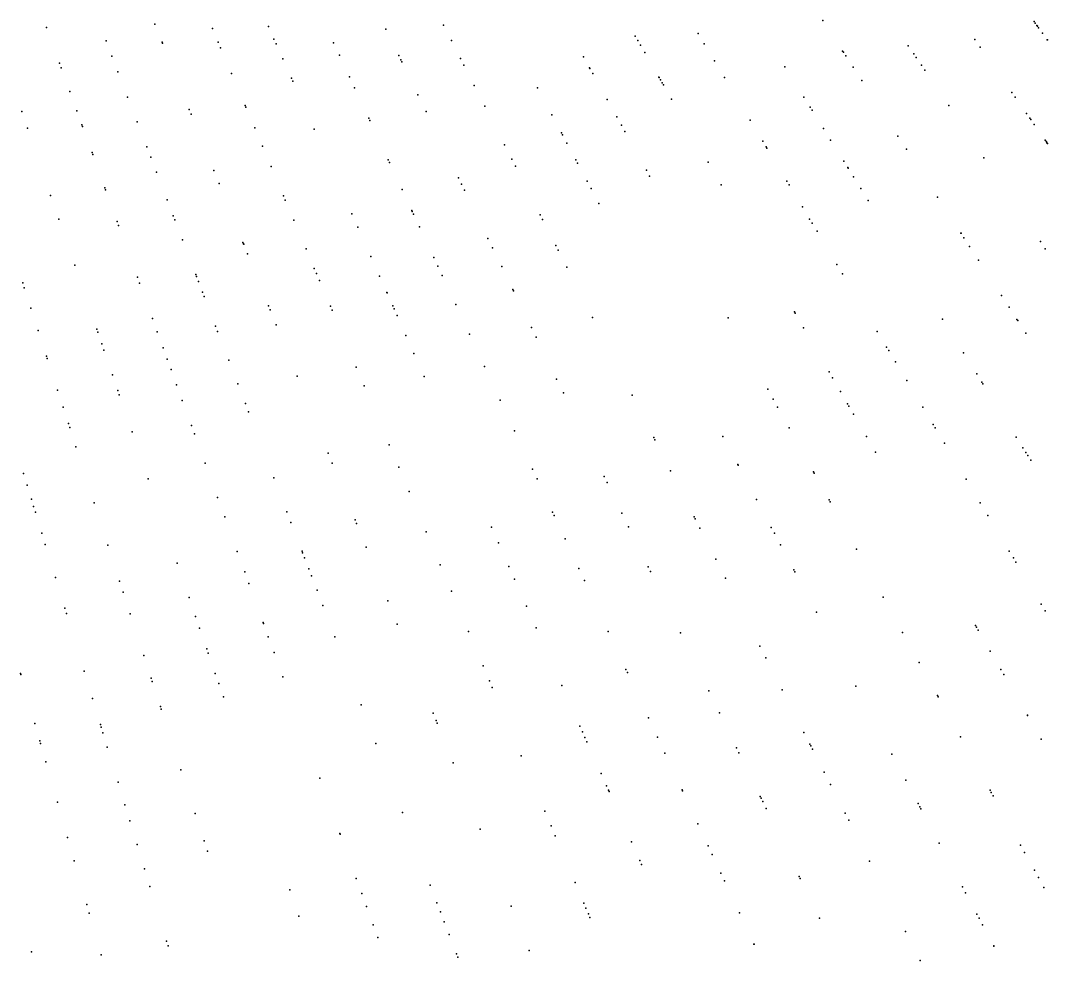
# Model space of a CAD drawing. Header units: metres. Extents: x -4327 to 4266, y -3886 to 3992.
# Drawn here: x 507 to 1043, y -1917 to -1426 of the extents above; entities that cross this region are included whole.
import ezdxf

# ---------------------------------------------------------------- set-up
doc = ezdxf.new("R2010")
doc.units = ezdxf.units.M

msp = doc.modelspace()

# ---------------------------------------------------------------- linework, layer by layer
for p in [(925.94, -1425.82, 2507.2), (1036.34, -1426.4, -113.15), (1036.96, -1427.25, -119.98), (520.3, -1429.52, 2436.01), (576.83, -1427.71, 2459.78), (606.99, -1429.99, 2442.89), (636.18, -1428.88, 2433.13), (636.22, -1428.98, 2462.73), (697.62, -1430.34, 2446.15), (727.72, -1428.23, 2403.22), (860.79, -1432.59, 2479.28), (1037.79, -1428.4, -96.88), (1038.06, -1428.76, -77.59), (1038.66, -1429.59, 2473.06), (1040.67, -1432.36, -94.24), (551.41, -1436.46, 2454.91), (580.65, -1437.16, 2452.19), (580.85, -1437.65, 2450.08), (610.01, -1437.09, 2478.84), (639.12, -1435.48, 2459.09), (640.26, -1438.05, 2457.58), (670.27, -1437.41, 2432.06), (731.81, -1436.26, 2416.74), (827.94, -1434.03, 2453.5), (829.25, -1436.29, 2448.72), (864, -1437.94, 2512.12), (1005.33, -1435.76, 2498.82), (1043.23, -1435.89, -47.93), (1043.29, -1435.97, -74.1), (611.26, -1440.04, 2436.51), (830.58, -1438.61, 2467.12), (832.86, -1442.56, 2491.46), (936.29, -1441.76, 2526.32), (936.66, -1442.33, 2524.35), (970.59, -1438.96, 2532.85), (973.41, -1443.14, 2507.81), (1008.07, -1439.67, 2456.85), (527.06, -1448.07, 2423.27), (554.47, -1444.44, 2418.43), (643.69, -1445.75, 2450.08), (673.33, -1443.97, 2443.16), (704.35, -1444.14, 2417.5), (705.45, -1446.38, 2435.64), (705.94, -1447.38, 2417.2), (705.98, -1447.47, 2454.9), (736.59, -1445.64, 2455.66), (800.88, -1444.83, 2430.49), (869.37, -1446.87, 2477.66), (937.91, -1444.25, 2518.85), (974.73, -1445.1, 2508.3), (527.94, -1450.51, 2436.14), (557.58, -1452.55, 2464.45), (617, -1453.57, 2453.51), (738.37, -1449.13, 2432.64), (804.05, -1450.55, 2423.01), (804.2, -1450.81, 2463.6), (805.69, -1453.51, 2427.96), (906.09, -1450.05, 2489.33), (941.8, -1450.24, 2514.56), (977.47, -1449.16, 2503.67), (979.25, -1451.8, 2482.19), (648.25, -1456, 2443.99), (648.93, -1457.52, 2449.47), (678.61, -1455.27, 2433.18), (840.32, -1455.48, 2449.65), (840.42, -1455.66, 2511.12), (841.05, -1456.74, 2512.99), (842.02, -1458.43, 2460.35), (842.63, -1459.48, 2479.5), (874.58, -1455.54, 2483.76), (946.32, -1457.21, 2477.13), (532.47, -1462.95, 2462.97), (681.23, -1460.91, 2428.16), (714.37, -1464.68, 2420.26), (743.82, -1459.82, 2427.6), (776.84, -1461.03, 2414.68), (1024.67, -1463.38, 2523.39), (562.67, -1465.81, 2477.95), (624.04, -1470.16, 2454.95), (813.22, -1467.08, 2444.91), (846.93, -1466.92, 2454.52), (916.02, -1465.94, 2473), (991.71, -1470.27, 2490.61), (1026.42, -1465.88, 2484.35), (507.29, -1473.29, 2459.16), (536.12, -1472.97, 2441.35), (594.84, -1472.28, 2476.08), (595.83, -1474.74, 2415.93), (624.45, -1471.12, 2415.99), (718.6, -1473.34, 2434.57), (749.31, -1470.61, 2442.65), (784.31, -1475.08, 2440.75), (919.25, -1471.11, 2510.78), (920.28, -1472.75, 2470.12), (1032.38, -1474.39, -96.79), (538.78, -1480.28, 2404.13), (567.62, -1478.7, 2449.22), (688.7, -1476.92, 2437.42), (689.23, -1478.07, 2427.85), (818.28, -1476.21, 2409.08), (820.67, -1480.54, 2450.1), (887.96, -1477.81, 2504.14), (1034.1, -1476.85, 2497.19), (1034.64, -1477.62, -106.87), (1036.35, -1480.07, 2482.61), (510.34, -1482.13, 2418.12), (539.12, -1481.21, 2452.06), (629.05, -1481.95, 2405.16), (660.06, -1482.53, 2462.02), (789.33, -1484.51, 2430.67), (789.9, -1485.59, 2426.78), (822.45, -1483.74, 2449.69), (926.25, -1482.31, 2483.28), (965.15, -1486.2, 2511.81), (633.11, -1491.52, 2409.32), (759.56, -1490.72, 2470.24), (792.19, -1489.89, 2408.46), (894.65, -1488.95, 2490.88), (896.34, -1491.76, 2516), (929.99, -1488.29, 2493.29), (1042.17, -1488.38, -9.41), (1042.25, -1488.48, -38.16), (1042.78, -1489.24, -28.26), (1043.07, -1489.66, -78.9), (1043.32, -1490.02, -8.43), (544.06, -1494.79, 2465.65), (544.41, -1495.76, 2423.51), (572.68, -1491.89, 2415.79), (574.72, -1497.19, 2407.21), (896.76, -1492.45, 2473.67), (969.64, -1493.11, 2468.77), (637.58, -1502.04, 2437.78), (698.83, -1498.65, 2447.21), (699.49, -1500.07, 2415.3), (763.39, -1498.23, 2462.39), (765.31, -1502.01, 2462.83), (796.79, -1498.55, 2447.94), (797.8, -1500.43, 2451.03), (865.94, -1499.86, 2463.37), (936.87, -1499.31, 2482.87), (1010.14, -1497.6, -16.26), (577.74, -1505.06, 2402.78), (607.71, -1504.13, 2406.52), (833.71, -1504.06, 2412.29), (835.42, -1507.13, 2434.02), (938.98, -1502.68, 2499.98), (939.2, -1503.04, 2486.18), (941.97, -1507.46, 2507.93), (550.76, -1513.21, 2400.09), (610.5, -1511.04, 2443.36), (735.54, -1508.09, 2425.74), (737.15, -1511.38, 2465.38), (802.81, -1509.86, 2443.59), (872.75, -1511.65, 2403.86), (907.2, -1509.84, 2482.29), (908.35, -1511.75, 2502.76), (522.41, -1517.19, 2411.42), (551.15, -1514.27, 2482.9), (644.12, -1517.45, 2422.56), (706.05, -1514.12, 2457.99), (738.7, -1514.56, 2464.78), (804.84, -1513.68, 2438.42), (945.78, -1513.56, 2492.07), (985.89, -1518.14, 2490.07), (583.32, -1519.6, 2437.48), (645.04, -1519.62, 2440.3), (808.93, -1521.38, 2431.04), (915.25, -1523.23, 2469.9), (949.69, -1519.82, 2496.62), (586.52, -1527.95, 2427.87), (679.83, -1526.93, 2410.76), (711.19, -1525.16, 2427.19), (711.39, -1525.58, 2425.04), (712.06, -1527.03, 2467.35), (778.2, -1527.3, 2432.46), (526.72, -1529.72, 2466.18), (557.21, -1530.92, 2451.23), (557.96, -1532.99, 2445.86), (587.33, -1530.04, 2431.19), (649.48, -1530.07, 2451.33), (682.9, -1533.82, 2410.39), (715.14, -1533.63, 2443.53), (779.44, -1529.73, 2436.34), (919.04, -1529.55, 2494.46), (920.31, -1531.66, 2512.36), (750.96, -1539.71, 2445.11), (922.91, -1535.98, 2467.79), (998.08, -1536.91, 2480.8), (998.16, -1537.03, 2481), (999.64, -1539.31, 2476.19), (591.31, -1540.42, 2439.06), (622.93, -1541.81, 2435.14), (623.22, -1542.52, 2462.12), (623.32, -1542.78, 2433.82), (655.9, -1545.2, 2441.02), (753.39, -1544.69, 2419.17), (786.43, -1543.45, 2435.55), (1002.66, -1543.96, 2472.38), (1039.66, -1541.36, 2491.2), (1042.19, -1545.11, 2469.06), (625.34, -1547.77, 2416.16), (689.74, -1549.19, 2426.08), (722.63, -1549.69, 2432.08), (787.63, -1545.82, 2433.66), (535, -1553.76, 2440.58), (660.21, -1555.36, 2451.33), (724.72, -1554.18, 2444.79), (758.14, -1554.41, 2417.6), (792.19, -1554.75, 2422.48), (933.29, -1553.26, 2492.69), (1007.29, -1551.1, 2526.69), (567.78, -1559.96, 2459.72), (598.28, -1558.57, 2453.36), (598.71, -1559.68, 2457.99), (661.35, -1558.04, 2413.07), (694.28, -1559.37, 2419.47), (727.01, -1559.07, 2415.87), (936.3, -1558.26, 2477.91), (507.84, -1562.96, 2452.26), (508.66, -1565.5, 2450.47), (568.92, -1563.09, 2450.22), (599.66, -1562.17, 2430.42), (662.9, -1561.68, 2475.72), (764.02, -1566.48, 2427.97), (601.84, -1567.84, 2453.54), (602.66, -1569.99, 2434.06), (698.08, -1567.92, 2415.91), (698.19, -1568.16, 2447.25), (764.29, -1567.03, 2420.45), (1019.24, -1569.49, 2516.11), (512.11, -1576.11, 2452.6), (636.29, -1574.88, 2427.2), (637.13, -1576.95, 2458.84), (668.62, -1575.18, 2459.53), (669.48, -1577.2, 2411.84), (701.2, -1574.91, 2443.58), (701.93, -1576.55, 2440.47), (734.11, -1574.3, 2411.52), (1023.28, -1575.71, 2528.97), (575.66, -1581.61, 2436.11), (703.43, -1579.94, 2409.29), (805.59, -1581.06, 2438.14), (876.52, -1581.28, 2507.1), (911.12, -1578.11, 2478.14), (911.5, -1578.77, 2476.34), (988.43, -1581.82, 2487.94), (1027.4, -1582.06, 2465.34), (1027.76, -1582.62, 2525.64), (515.92, -1587.85, 2465.07), (546.5, -1587.16, 2435.27), (608.6, -1585.47, 2466.66), (609.69, -1588.31, 2414.27), (640.33, -1584.86, 2471.18), (773.67, -1586.27, 2436.13), (915.92, -1586.43, 2494.04), (954.34, -1588.28, 2477.16), (547.03, -1588.69, 2460.54), (578.17, -1588.52, 2455.34), (708.08, -1590.38, 2439.23), (741.28, -1589.67, 2432.27), (776.13, -1591.31, 2432.68), (1032, -1589.15, 2521.68), (549.11, -1594.73, 2435.51), (550.27, -1598.1, 2454.93), (581.21, -1596.86, 2422.69), (959.27, -1596.49, 2512.74), (960.37, -1598.32, 2541.61), (520.27, -1601.23, 2439.71), (520.66, -1602.43, 2424.53), (583.35, -1602.74, 2423.17), (615.46, -1603.34, 2465.57), (712.28, -1599.81, 2433.98), (963.93, -1604.25, 2487.88), (999.48, -1599.51, 2467.76), (585.32, -1608.15, 2414.52), (682.11, -1606.95, 2454.5), (749.18, -1606.61, 2430.14), (929.17, -1609.37, 2473.12), (554.71, -1611.01, 2446.08), (651.19, -1611.76, 2486.94), (717.61, -1611.78, 2426.97), (786.81, -1613.21, 2413.2), (931.03, -1612.59, 2495.01), (969.75, -1613.93, 2457.96), (1006.37, -1610.53, 2473.55), (1009.01, -1614.75, 2449.48), (1009.01, -1614.75, 2474.45), (1009.1, -1614.9, 2522.73), (526.05, -1619.02, 2412.94), (557.55, -1619.24, 2441.52), (588.25, -1616.19, 2457.72), (620.19, -1615.66, 2475.87), (686.3, -1616.82, 2444.07), (790.35, -1620.47, 2426.82), (897.16, -1618.52, 2479.58), (935.14, -1619.72, 2520.36), (1009.58, -1615.67, 2450.87), (558.31, -1621.46, 2459.1), (591.22, -1624.36, 2433.24), (757.37, -1624.19, 2417.74), (826.23, -1621.56, 2466.51), (900.07, -1623.78, 2550.93), (528.91, -1627.83, 2454.38), (624.18, -1626.05, 2443.23), (625.8, -1630.26, 2404.87), (902.32, -1627.83, 2471.29), (938.85, -1626.13, 2533.23), (939.54, -1627.33, 2532.2), (978.12, -1627.87, 2515.95), (531.72, -1636.47, 2455.96), (941.97, -1631.53, 2459.35), (532.4, -1638.57, 2402.91), (565, -1640.87, 2423.16), (596.01, -1637.54, 2441.67), (597.56, -1641.78, 2414.41), (764.89, -1640.32, 2427.88), (908.37, -1638.75, 2490.68), (983.58, -1636.95, 2524.24), (984.65, -1638.73, 2476.08), (837.54, -1643.77, 2477.59), (838.16, -1644.98, 2476.58), (873.7, -1643.19, 2465.46), (948.71, -1643.21, 2522.25), (989.45, -1646.72, 2471.39), (1027.03, -1643.58, 2518.64), (535.67, -1648.62, 2431.63), (667.41, -1651.91, 2417.39), (699.33, -1647.51, 2425.67), (953.44, -1651.41, 2514.78), (1030.5, -1649.14, 2510.11), (1031.98, -1651.51, 2493.99), (603.17, -1657.19, 2459.6), (669.52, -1657.11, 2521.6), (881.51, -1657.89, 2465.08), (1033, -1653.15, 2510.55), (1034.58, -1655.67, 2497.46), (508.29, -1662.55, 2441.53), (704.3, -1659.22, 2412.48), (774.17, -1660.21, 2429.55), (846.39, -1661.14, 2523.83), (881.69, -1658.21, 2485.19), (921.11, -1661.72, 2466.28), (921.44, -1662.32, 2520.77), (510.17, -1668.7, 2416.92), (573.44, -1665.4, 2434.06), (639.08, -1664.87, 2430.74), (776.59, -1665.41, 2516.19), (811.66, -1664.15, 2520.84), (813.21, -1667.33, 2548.91), (1000.78, -1665.57, 2516.65), (709.69, -1671.94, 2419.94), (512.41, -1676.01, 2447.15), (545.15, -1677.81, 2432.34), (609.67, -1675.07, 2426.95), (609.68, -1675.08, 2435.31), (891.24, -1676.18, 2481.03), (929.18, -1676.29, 2519.02), (929.76, -1677.32, 2526.29), (1008.17, -1677.87, 2512.49), (513.55, -1679.74, 2455.42), (514.48, -1682.79, 2445.75), (645.9, -1682.63, 2426.02), (784.66, -1682.7, 2429.23), (785.47, -1684.45, 2429.01), (820.96, -1683.23, 2538.12), (1012.13, -1684.47, 2499.79), (613.39, -1685.26, 2467.01), (648, -1688.09, 2445.02), (681.5, -1686.76, 2415.57), (682.27, -1688.68, 2415.58), (824.44, -1690.35, 2466.24), (858.63, -1685.15, 2508.4), (859.23, -1686.34, 2530.21), (517.85, -1693.83, 2436.48), (718.65, -1693.03, 2428.34), (752.74, -1690.69, 2418.68), (861.69, -1691.17, 2520.21), (899.01, -1690.8, 2511.17), (900.61, -1693.8, 2481.77), (519.62, -1699.61, 2430.83), (552.35, -1699.96, 2430.81), (687.29, -1701.1, 2411.39), (756.38, -1698.85, 2549.31), (791.21, -1696.76, 2537.32), (903.86, -1699.91, 2521.84), (619.96, -1703.32, 2420.52), (653.79, -1703.19, 2441.72), (654.11, -1704.01, 2440.13), (943.51, -1702.13, 2506.4), (1023.38, -1703.19, 2488.23), (588.62, -1709.48, 2470.01), (655.14, -1706.69, 2469.15), (725.98, -1710.31, 2406.43), (761.82, -1711.08, 2541.36), (834.67, -1711.33, 2531.04), (869.94, -1707.35, 2465.08), (1025.5, -1706.72, 2532.81), (1026.78, -1708.85, 2474.28), (524.9, -1716.88, 2469.64), (623.83, -1713.95, 2449.52), (657.35, -1712.47, 2424.55), (658.75, -1716.1, 2426.94), (798.43, -1712.23, 2519.95), (835.88, -1713.81, 2528.96), (910.8, -1712.97, 2515.53), (911.31, -1713.92, 2516.92), (558.49, -1718.85, 2452.2), (626.07, -1720.11, 2469.56), (764.8, -1717.77, 2446.35), (801.33, -1718.45, 2514.79), (875.02, -1717.33, 2479.49), (560.33, -1724.52, 2480.07), (594.79, -1727.4, 2459.13), (661.61, -1723.56, 2456.93), (731.82, -1724.07, 2398.62), (957.41, -1727.22, 2503.64), (529.79, -1732.88, 2453.05), (664.66, -1731.51, 2457.08), (698.62, -1729.15, 2418.13), (771.09, -1731.89, 2458.12), (1039.98, -1730.82, 2545.65), (530.69, -1735.81, 2471.28), (564, -1735.82, 2459.53), (598.2, -1737.29, 2423.15), (922.56, -1735.09, 2513.81), (1042.13, -1734.39, 2511.27), (600.28, -1743.35, 2415.14), (633.5, -1740.52, 2431.66), (633.64, -1740.92, 2443.27), (703.54, -1741.32, 2513.62), (776.1, -1743.15, 2457.43), (1005.71, -1741.94, 2501.98), (1006.23, -1742.85, 2500.49), (636.17, -1747.87, 2398.22), (670.97, -1747.94, 2414.03), (740.8, -1745.2, 2534.62), (813.78, -1745.17, 2519.4), (851.54, -1745.91, 2515.86), (967.63, -1745.66, 2550.34), (1007.13, -1744.4, 2497.13), (604.03, -1754.24, 2441.25), (893.06, -1752.73, 2499.51), (571.1, -1757.68, 2482), (604.77, -1756.38, 2469.3), (639.2, -1756.19, 2415.08), (896.17, -1758.83, 2513.84), (1013.46, -1755.36, 2462.95), (748.41, -1763.13, 2511.76), (823.07, -1765.07, 2516.7), (976.28, -1761.26, 2530.21), (1019.03, -1765.01, 2495.84), (506.69, -1767.05, 2397.02), (506.84, -1767.56, 2427.74), (539.88, -1765.85, 2396.97), (574.97, -1769.57, 2437.19), (608.45, -1767.06, 2439.7), (643.78, -1768.76, 2446.12), (823.78, -1766.6, 2524.56), (1020.56, -1767.66, 2510.76), (575.51, -1771.25, 2447.8), (610.27, -1772.35, 2444.24), (751.73, -1770.96, 2542.98), (753.15, -1774.32, 2521.99), (789.52, -1773.3, 2508.4), (866.33, -1776.23, 2494.23), (904.7, -1775.58, 2478.79), (943.1, -1773.71, 2538.24), (544.24, -1780.14, 2432.78), (612.67, -1779.33, 2429.08), (985.9, -1778.61, 2465.56), (986.23, -1779.2, 2491.2), (579.76, -1784.31, 2418.96), (580.21, -1785.7, 2442.79), (684.62, -1783.51, 2505.2), (722.3, -1787.76, 2522.78), (723.9, -1791.73, 2516.98), (834.78, -1790.19, 2523.96), (871.93, -1787.73, 2482.44), (1032.82, -1788.91, 2535.28), (1032.92, -1789.07, 2538.34), (514.21, -1793.26, 2465.82), (548.42, -1793.8, 2415.77), (548.82, -1795.11, 2442.19), (724.47, -1793.13, 2521.8), (798.99, -1794.55, 2529.9), (800.36, -1797.63, 2525.7), (516.79, -1802.27, 2417.38), (549.73, -1798.08, 2416.09), (801.64, -1800.52, 2512.75), (802.68, -1802.84, 2504.72), (839.51, -1800.35, 2493.13), (916.07, -1797.88, 2538.16), (997.86, -1800.18, 2489.93), (1040.01, -1801.36, 2521.87), (517.2, -1803.7, 2455.05), (552.01, -1805.53, 2431.57), (692.36, -1803.66, 2519.23), (880.84, -1806, 2507.8), (919.17, -1803.97, 2543.9), (919.63, -1804.87, 2472.39), (920.56, -1806.71, 2494.27), (519.93, -1813.21, 2454.08), (732.8, -1813.74, 2502.39), (768.37, -1810.18, 2518.43), (843.44, -1808.76, 2553), (882.09, -1808.56, 2514.17), (961.98, -1809.22, 2470.59), (590.5, -1817.37, 2436.23), (926.68, -1818.71, 2491.34), (557.63, -1823.92, 2434.32), (663.05, -1821.71, 2479.93), (810.03, -1819.36, 2485.56), (969.25, -1822.89, 2489.25), (812.88, -1825.75, 2542.25), (813.94, -1828.13, 2514.37), (814.25, -1828.84, 2537.99), (852.4, -1827.97, 2467.25), (852.61, -1828.42, 2503.87), (929.97, -1825.17, 2514.15), (1013.35, -1828.14, 2534.22), (1013.95, -1829.21, 2504.94), (525.97, -1834.27, 2463.07), (893.19, -1831.31, 2492.41), (893.67, -1832.3, 2493.76), (894.51, -1834.02, 2512.84), (975.69, -1835.01, 2483.67), (1014.98, -1831.08, 2515.85), (561.23, -1835.7, 2441.81), (597.91, -1840.19, 2433.85), (706.22, -1839.78, 2526.6), (780.59, -1838.96, 2515.76), (896.26, -1837.6, 2520.56), (937.56, -1840.07, 2515.01), (976.66, -1836.84, 2480.64), (977.16, -1837.77, 2484.65), (563.78, -1844.03, 2455.64), (860.64, -1845.65, 2474.53), (939.46, -1843.8, 2495.02), (673.58, -1850.66, 2499.61), (673.74, -1851.1, 2500.2), (746.84, -1848.48, 2519.03), (783.9, -1846.75, 2537.77), (531.31, -1852.89, 2449.21), (567.55, -1856.38, 2439.06), (602.59, -1854.57, 2425.6), (786.09, -1851.92, 2477.52), (825.9, -1855, 2548.47), (986.77, -1855.85, 2506.3), (604.33, -1859.94, 2432.62), (866.04, -1857.23, 2537.65), (868.13, -1861.71, 2523.99), (1029.22, -1856.77, 2525.83), (1031.37, -1860.65, 2528.3), (534.76, -1864.94, 2476.24), (830.25, -1864.78, 2519.34), (831.17, -1866.83, 2539.05), (950.37, -1865.21, 2521.21), (571.46, -1869.15, 2431.25), (872.69, -1871.48, 2492.5), (1036.47, -1869.85, 2512.86), (682.15, -1874.19, 2525.72), (720.79, -1877.73, 2496.28), (796.45, -1876.32, 2535.49), (874.51, -1875.39, 2492.16), (913.65, -1873.27, 2485.23), (914.15, -1874.28, 2522.69), (1038.65, -1873.77, 2484.99), (574.31, -1878.47, 2507.14), (647.38, -1880.13, 2484.5), (685.01, -1882.06, 2516.52), (998.91, -1878.67, 2511.98), (1000.5, -1881.66, 2510.42), (1041.48, -1878.88, 2508.31), (541.31, -1887.77, 2415.71), (687.51, -1888.93, 2483.72), (724.3, -1886.87, 2559.46), (763.06, -1888.64, 2502.86), (801.03, -1887.1, 2463.58), (542.63, -1892.39, 2476.32), (652.12, -1893.88, 2553.67), (726.16, -1891.71, 2473.17), (802.12, -1889.68, 2497.27), (803.4, -1892.69, 2498.47), (882.32, -1892.14, 2506.06), (1006.45, -1892.86, 2497.62), (690.98, -1898.44, 2499.01), (728.13, -1896.84, 2490.95), (804.19, -1894.56, 2481.55), (924.23, -1894.96, 2544.86), (1007.6, -1895.01, 2531.03), (1009.38, -1898.37, 2532.72), (730.66, -1903.44, 2458.27), (969.05, -1901.88, 2539.61), (583.03, -1907, 2522.47), (583.75, -1909.36, 2522.75), (693.42, -1905.15, 2541.69), (889.96, -1908.52, 2508.22), (890, -1908.62, 2478.02), (1015.24, -1909.39, 2519.44), (1015.36, -1909.62, 2522.51), (512.46, -1912.53, 2432.86), (548.86, -1914.09, 2424.97), (734.55, -1913.56, 2507.31), (735.21, -1915.28, 2470.81), (772.47, -1911.93, 2483.51), (976.8, -1917.07, 2492.9)]:
    msp.add_point(p)

doc.saveas('drawing.dxf')
